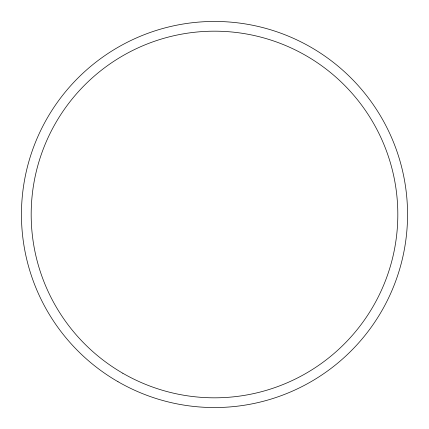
<?xml version="1.0" encoding="UTF-8"?>
<svg xmlns="http://www.w3.org/2000/svg" width="429" height="429" viewBox="0 0 429 429"><rect width="100%" height="100%" fill="white"/><g stroke="black" fill="none" stroke-linecap="round" stroke-linejoin="round"><path stroke-width="0.64" d="M122.839 373.262A183.322 183.322 0 0 0 397.822 214.5A183.322 183.322 0 0 0 122.839 55.738A183.322 183.322 0 0 0 122.839 373.262M117.975 381.687A193.05 193.05 0 0 0 407.55 214.5A193.05 193.05 0 0 0 117.975 47.313A193.05 193.05 0 0 0 117.975 381.687"/></g></svg>
